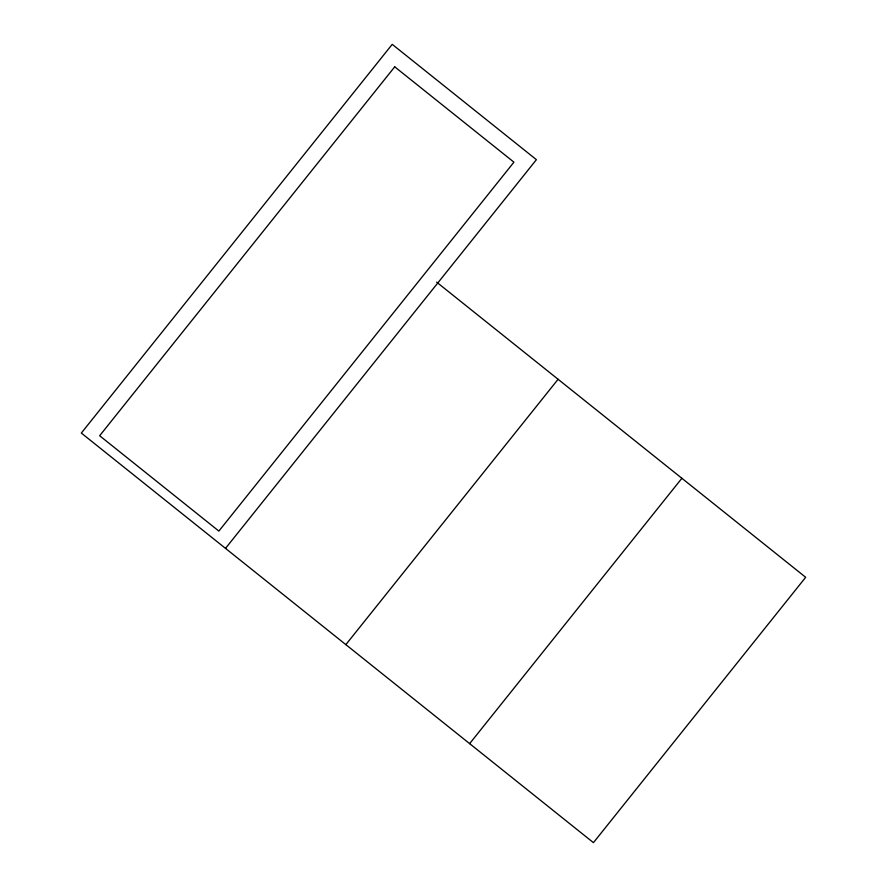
<?xml version="1.0" encoding="UTF-8"?>
<svg xmlns="http://www.w3.org/2000/svg" width="887" height="887" viewBox="0 0 887 887"><rect width="100%" height="100%" fill="white"/><g stroke="black" fill="none" stroke-linecap="round" stroke-linejoin="round"><path stroke-width="1.33" d="M225.509 548.377L536.402 159.671L392.22 44.35L81.327 433.056L593.436 842.65L805.673 577.293L436.659 282.155M345.852 644.627L558.089 379.27M469.644 743.639L681.881 478.281M394.726 66.824L99.654 435.739L218.867 531.091L513.928 162.166L394.726 66.824"/></g></svg>
